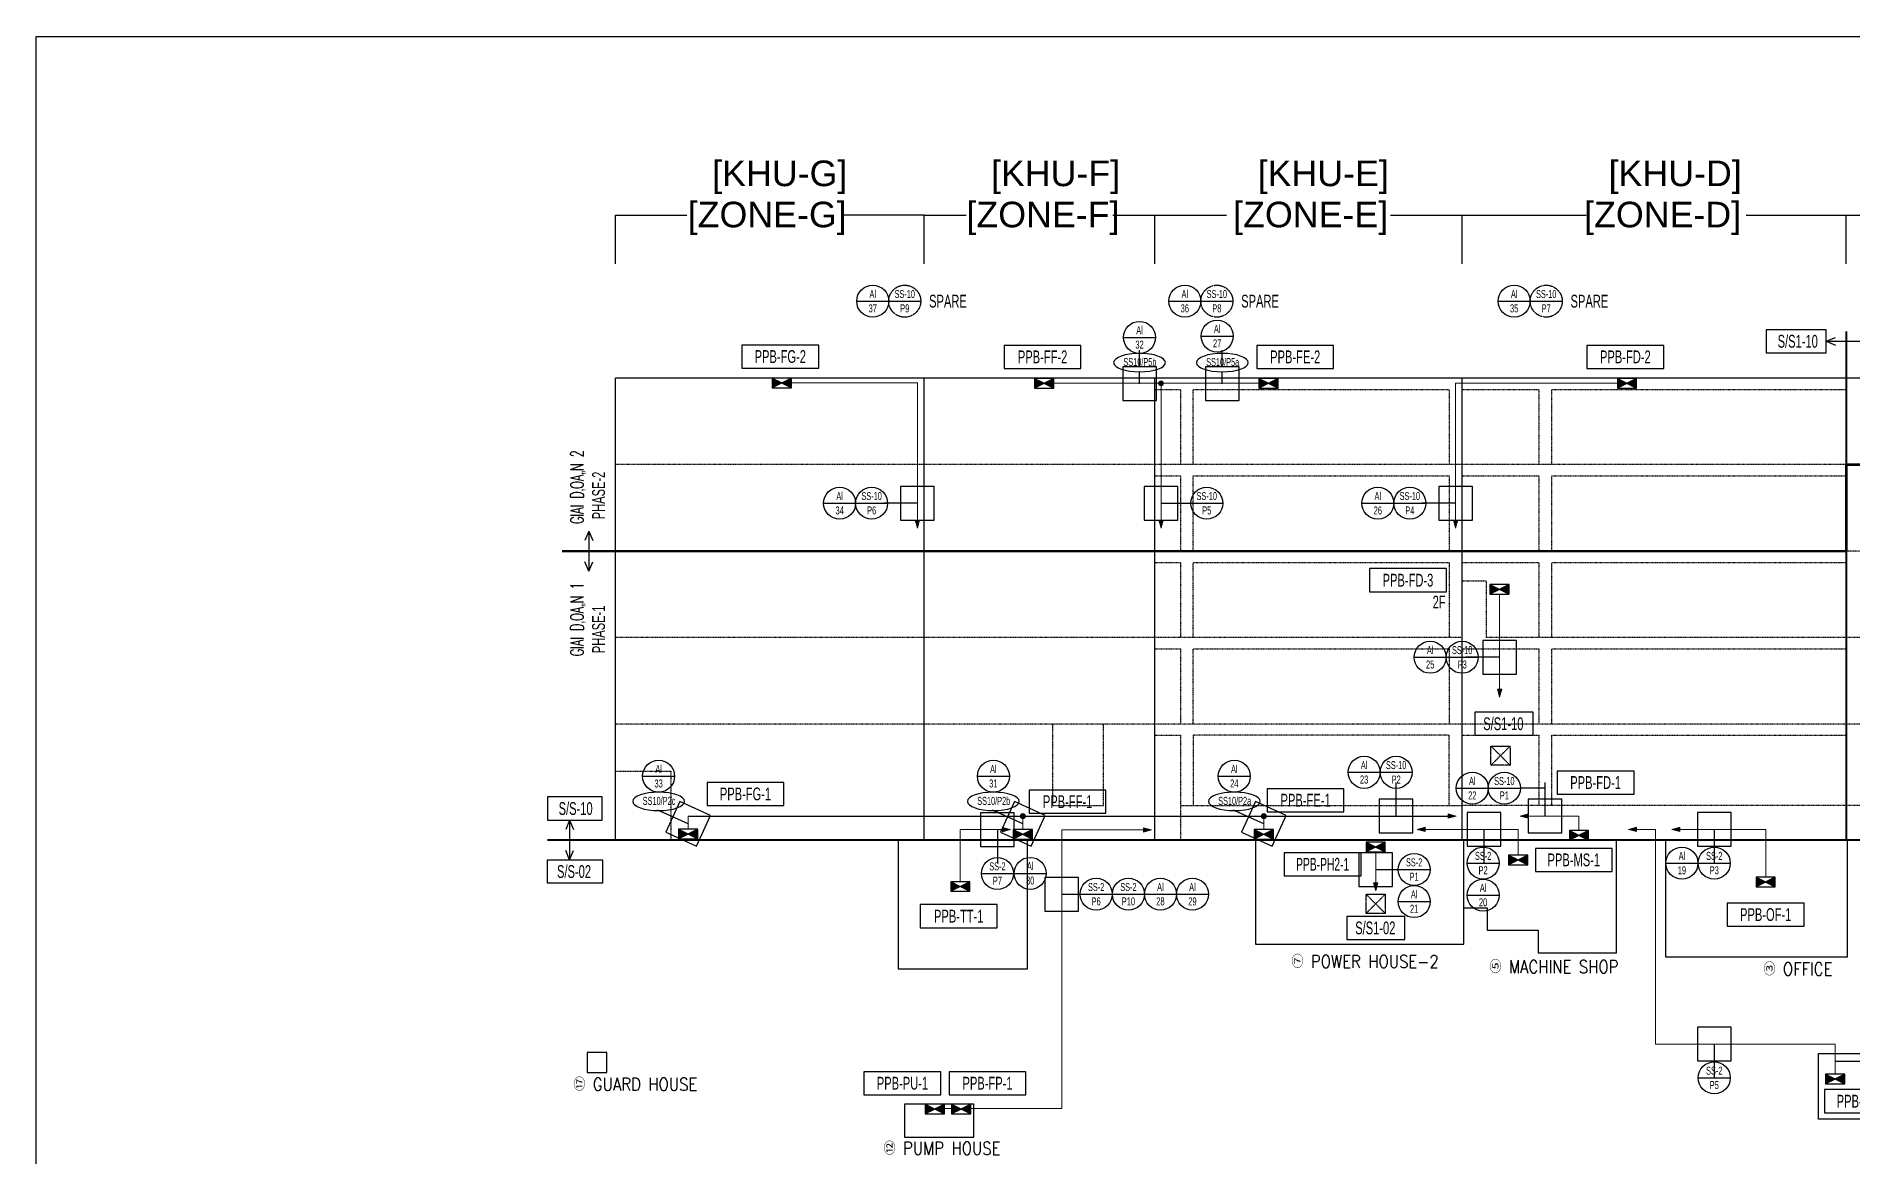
# Model space of a CAD drawing. Extents: x -5343388 to 7033982, y -486386 to 188356.
# Drawn here: x 700554 to 754459, y 13520 to 46752 of the extents above; entities that cross this region are included whole.
import ezdxf
from ezdxf.enums import TextEntityAlignment as Align

# ---------------------------------------------------------------- set-up
doc = ezdxf.new("R2010")
doc.units = 0
doc.header["$MEASUREMENT"] = 0
for name, pattern in [('CENTER', [2, 1.25, -0.25, 0.25, -0.25]), ('DASHED2', [0.375, 0.25, -0.125]), ('HIDDEN3', [0.2, 0.1, -0.1])]:
    doc.linetypes.add(name, pattern=pattern)
for name, color, linetype in [('0_plan', 6, 'Continuous'), ('0_ZONE', 6, 'Continuous'), ('E-ele', 2, 'Continuous'), ('E-other', 5, 'Continuous'), ('E-Text', 3, 'Continuous')]:
    doc.layers.add(name, color=color, linetype=linetype)
doc.layers.add('E-WIRE', color=4, linetype='Continuous', lineweight=20)
doc.styles.add('D_STYLED_2010', font='arial.ttf')
doc.styles.add('ROMANS1', font='ROMANS1.shx')
doc.styles.add('平面200', font='kumesimp.shx', dxfattribs={"height": 500, "bigfont": 'extfont2.shx'})
doc.styles.add('平面図室名_1.600', font='romans1.shx', dxfattribs={"height": 1800, "bigfont": '@extfont2.shx'})
doc.dimstyles.new('EL-LEADER', dxfattribs={"dimscale": 2000, "dimtxt": 500, "dimasz": 0.5, "dimexe": 0, "dimexo": 0, "dimgap": 0.2, "dimtad": 3, "dimdec": 0, "dimdsep": 46, "dimtxsty": '平面200', "dimblk": 'DOT', "dimcen": 1, "dimclrd": 3, "dimclre": 3, "dimclrt": 3, "dimadec": 0, "dimazin": 0, "dimtfac": 1, "dimtdec": 0, "dimtix": 1, "dimtmove": 2, "dimatfit": 3, "dimldrblk": 'BOXBLANK', "dimfxl": 1, "dimtolj": 1, "dimlwe": -1, "dimarcsym": 0})

# ---------------------------------------------------------------- blocks, each defined once
blk = doc.blocks.new('CONYA_A')
at = {"color": 0, "linetype": 'ByBlock'}
for points in [[(1, -0.27), (1, 0.27), (0, 0), (1, -0.27)], [(0.96, -0.22), (0.96, 0.22), (0.15, 0)], [(0.92, -0.16), (0.92, 0.16), (0.31, 0)], [(0.88, -0.11), (0.88, 0.11), (0.46, 0)], [(0.84, -0.06), (0.84, 0.06), (0.62, 0)], [(0.8, -0.01), (0.8, 0.01), (0.77, 0)]]:
    blk.add_lwpolyline(points, close=True, dxfattribs=at)
blk = doc.blocks.new('BANP')
at = {"color": 0, "linetype": 'Continuous'}
for p, q in [((-0.5, 0.5), (0.5, 0)), ((0.5, 0.5), (-0.5, 0))]:
    blk.add_line(p, q, dxfattribs=at)
at = {"color": 0, "linetype": 'ByBlock'}
blk.add_lwpolyline([(-0.5, 0), (0.5, 0), (0.5, 0.5), (-0.5, 0.5)], close=True, dxfattribs=at)
at = {"color": 0, "linetype": 'Continuous'}
for points in [[(-0.022, 0.25), (-0.49, 0.484), (-0.49, 0.016)], [(-0.045, 0.25), (-0.48, 0.468), (-0.48, 0.032)], [(-0.067, 0.25), (-0.47, 0.451), (-0.47, 0.049)], [(-0.089, 0.25), (-0.46, 0.435), (-0.46, 0.065)], [(-0.112, 0.25), (-0.45, 0.419), (-0.45, 0.081)], [(-0.134, 0.25), (-0.44, 0.403), (-0.44, 0.097)], [(-0.157, 0.25), (-0.43, 0.387), (-0.43, 0.113)], [(-0.179, 0.25), (-0.42, 0.371), (-0.42, 0.129)], [(-0.201, 0.25), (-0.41, 0.354), (-0.41, 0.146)], [(-0.224, 0.25), (-0.4, 0.338), (-0.4, 0.162)], [(-0.246, 0.25), (-0.39, 0.322), (-0.39, 0.178)], [(-0.268, 0.25), (-0.38, 0.306), (-0.38, 0.194)], [(-0.291, 0.25), (-0.37, 0.29), (-0.37, 0.21)], [(-0.313, 0.25), (-0.36, 0.273), (-0.36, 0.227)], [(-0.335, 0.25), (-0.35, 0.257), (-0.35, 0.243)], [(0.022, 0.25), (0.49, 0.016), (0.49, 0.484)], [(0.045, 0.25), (0.48, 0.032), (0.48, 0.468)], [(0.067, 0.25), (0.47, 0.049), (0.47, 0.451)], [(0.089, 0.25), (0.46, 0.065), (0.46, 0.435)], [(0.112, 0.25), (0.45, 0.081), (0.45, 0.419)], [(0.134, 0.25), (0.44, 0.097), (0.44, 0.403)], [(0.157, 0.25), (0.43, 0.113), (0.43, 0.387)], [(0.179, 0.25), (0.42, 0.129), (0.42, 0.371)], [(0.201, 0.25), (0.41, 0.146), (0.41, 0.354)], [(0.224, 0.25), (0.4, 0.162), (0.4, 0.338)], [(0.246, 0.25), (0.39, 0.178), (0.39, 0.322)], [(0.268, 0.25), (0.38, 0.194), (0.38, 0.306)], [(0.291, 0.25), (0.37, 0.21), (0.37, 0.29)], [(0.313, 0.25), (0.36, 0.227), (0.36, 0.273)], [(0.335, 0.25), (0.35, 0.243), (0.35, 0.257)]]:
    blk.add_lwpolyline(points, close=True, dxfattribs=at)
blk = doc.blocks.new('_BoxBlank')
at = {"color": 0, "linetype": 'ByBlock', "lineweight": -2}
for p, q in [((-0.5, 0), (-1, 0)), ((0.5, 0.5), (-0.5, 0.5)), ((-0.5, 0.5), (-0.5, -0.5)), ((0.5, -0.5), (0.5, 0.5)), ((-0.5, -0.5), (0.5, -0.5))]:
    blk.add_line(p, q, dxfattribs=at)
blk = doc.blocks.new('_Dot')
at = {"color": 0, "linetype": 'ByBlock', "lineweight": -2}
blk.add_line((-0.5, 0), (-1, 0), dxfattribs=at)
at = {"color": 0, "linetype": 'ByBlock', "const_width": 0.5}
blk.add_lwpolyline([(-0.25, 0, 1), (0.25, 0, 1)], format="xyb", close=True, dxfattribs=at)
blk = doc.blocks.new('cham')
at = {"layer": 'E-WIRE'}
h = blk.add_hatch(color=256, dxfattribs=at)
edge = h.paths.add_edge_path()
edge.add_arc((0, 0), 768, 0, 360)
blk.add_circle((0, 0), 768, dxfattribs=at)
blk = doc.blocks.new('A$C25C70893')
at = {"layer": '0_ZONE', "style": 'D_STYLED_2010'}
for s, p in [('[KHU-G]', (-709662, 13028)), ('[KHU-F]', (-623509, 13028)), ('[KHU-E]', (-539884, 13028)), ('[KHU-D]', (-429933, 13028))]:
    blk.add_text(s, height=8000, dxfattribs=at).set_placement(p, align=Align.MIDDLE_CENTER)

msp = doc.modelspace()

# ---------------------------------------------------------------- linework, layer by layer
msp.add_lwpolyline([(700553.53308, 46752.04937), (805264.96958, 46752.04937), (805264.96958, -86225.0898), (700553.53308, -86225.0898)], close=True)
at = {"layer": '0_plan'}
for p, q in [((717740.41609, 40001.23969), (717740.41609, 41450.45206)), ((717740.41609, 41450.45206), (719863.55962, 41450.45206)), ((726907.91609, 41450.45206), (724513.42228, 41450.45206)), ((726907.91609, 40001.23969), (726907.91609, 41450.45206)), ((726907.91609, 41450.45206), (728152.07426, 41450.45206)), ((732503.75793, 41450.45206), (733747.91609, 41450.45206)), ((733747.91609, 40001.23969), (733747.91609, 41450.45206)), ((733747.91609, 41450.45206), (735871.05962, 41450.45206)), ((740744.77257, 41450.45206), (742867.91609, 41450.45206)), ((742867.91609, 40001.23969), (742867.91609, 41450.45206)), ((742867.91609, 41450.45206), (746545.14013, 41450.45206)), ((751302.15833, 41450.45206), (754267.91609, 41450.45206)), ((754267.91609, 40001.23969), (754267.91609, 41450.45206)), ((754267.91609, 41450.45206), (759031.232, 41450.45206)), ((759587.91609, 36612.17091), (717740.41609, 36612.17091)), ((717740.41609, 22913.17091), (717740.41609, 36612.17091)), ((726907.91609, 22913.17091), (726907.91609, 36612.17091)), ((733747.91609, 22913.17091), (733747.91609, 36612.17091)), ((742867.91609, 22913.17091), (742867.91609, 36612.17091)), ((754267.91609, 22913.17091), (754267.91609, 36612.17091)), ((761839.41609, 22913.17091), (717740.41609, 22913.17091)), ((726128.91608, 22913.17091), (726128.91608, 19094.1709)), ((729966.91608, 19094.1709), (729966.91608, 22913.17091)), ((736740.41609, 22913.17091), (736740.41609, 19825.67091)), ((742915.41609, 19825.67091), (742915.41609, 22913.17091)), ((747446.91609, 19569.17091), (747446.91609, 22913.17091)), ((748900.41609, 22913.17091), (748900.41609, 19450.42091)), ((754310.66609, 19450.42091), (754310.66609, 22913.17091)), ((742915.41609, 20899.17091), (743608.91609, 20899.17091)), ((743608.91609, 20899.17091), (743608.91609, 20234.17091)), ((743608.91609, 20234.17091), (745128.91609, 20234.17091)), ((745128.91609, 20234.17091), (745128.91609, 19569.17091)), ((736740.41609, 19825.67091), (742915.41609, 19825.67091)), ((745128.91609, 19569.17091), (747446.91609, 19569.17091)), ((748900.41609, 19450.42091), (754310.66609, 19450.42091)), ((726128.91608, 19094.1709), (729966.91608, 19094.1709))]:
    msp.add_line(p, q, dxfattribs=at)
at = {"layer": '0_plan', "linetype": 'HIDDEN3', "ltscale": 2}
for p, q in [((733747.91609, 36279.90425), (734507.91609, 36279.89963)), ((734507.91609, 36279.89963), (734507.91609, 34047.17091)), ((734887.91609, 34047.17091), (734887.91609, 36279.89732)), ((734887.91609, 36279.89732), (742486.76256, 36279.89732)), ((742486.76256, 36279.89732), (742487.91609, 34047.17091)), ((742867.91609, 36279.84886), (745147.91609, 36279.83501)), ((745147.91609, 36279.83501), (745147.91609, 34047.17091)), ((745527.91609, 34047.17091), (745527.91609, 36279.8327)), ((745527.91609, 36279.8327), (754267.91607, 36279.77961)), ((769088.02434, 34047.17091), (717740.41609, 34047.17091)), ((733747.91609, 33714.67091), (734507.91609, 33714.67091)), ((734507.91609, 33714.67091), (734507.91609, 31482.17091)), ((734887.91609, 31482.17091), (734887.91609, 33714.67091)), ((734887.91609, 33714.67091), (742487.91609, 33714.67091)), ((742487.91609, 33714.67091), (742487.91609, 31482.17091)), ((742867.91609, 33714.67091), (745147.91609, 33714.67091)), ((745147.91609, 33714.67091), (745147.91609, 31482.17091)), ((745527.91609, 31482.17091), (745527.91609, 33714.67091)), ((745527.91609, 33714.67091), (754267.91609, 33714.67091)), ((769088.00876, 31482.17091), (717740.41609, 31482.17091)), ((733747.91609, 31149.67091), (734507.91609, 31149.67091)), ((734507.91609, 31149.67091), (734507.91609, 28917.17091)), ((734887.91609, 28917.17091), (734887.91609, 31149.67091)), ((734887.91609, 31149.67091), (742487.91609, 31149.67091)), ((742487.91609, 31149.67091), (742487.91609, 28917.17091)), ((742880.95801, 31149.67091), (745147.91609, 31149.67091)), ((745147.91609, 31149.67091), (745147.91609, 28917.17091)), ((745527.91609, 28917.17091), (745527.91609, 31149.67091)), ((745527.91609, 31149.67091), (754276.61606, 31149.67091)), ((742867.91609, 30604.37091), (743580.41609, 30604.37091)), ((743580.41609, 30604.37091), (743580.41609, 28917.17091)), ((742867.91609, 28917.17091), (717740.41609, 28917.17091)), ((733747.91609, 28584.67091), (734507.91609, 28584.67091)), ((734507.91609, 28584.67091), (734507.91609, 26352.17091)), ((734887.91609, 26352.17091), (734887.91609, 28584.67091)), ((734887.91609, 28584.67091), (742487.91609, 28584.67091)), ((742487.91609, 28584.67091), (742487.91609, 26352.17091)), ((742867.91609, 28584.67091), (745147.91609, 28584.67091)), ((767187.91609, 28917.17091), (743580.41609, 28917.17091)), ((745147.91609, 28584.67091), (745147.91609, 26352.17091)), ((745527.91609, 26352.17091), (745527.91609, 28584.67091)), ((745527.91609, 28584.67091), (754267.91609, 28584.67091)), ((767187.91609, 26352.17091), (717740.41609, 26352.17091)), ((730707.91609, 26352.17091), (730707.91609, 23939.17091)), ((732227.91609, 23939.17091), (732227.91609, 26352.17091)), ((733747.91609, 26019.67091), (734507.91609, 26019.67091)), ((734507.91609, 26019.67091), (734507.91609, 22903.67091)), ((742487.91609, 26019.67091), (734887.91609, 26019.67091)), ((734887.91609, 26019.67091), (734887.91609, 23939.17091)), ((742487.91609, 23939.17091), (742487.91609, 26019.67091)), ((742867.91608, 26019.67091), (745147.91609, 26019.67091)), ((745147.91609, 26019.67091), (745147.91609, 23939.17091)), ((745527.91609, 23939.17091), (745527.91609, 26019.67091)), ((745527.91609, 26019.67091), (754267.91609, 26019.67091)), ((717740.41609, 24959.5311), (719380.11609, 24959.5311)), ((719380.11609, 24959.5311), (719380.11609, 22913.17091)), ((730707.91609, 23939.17091), (732227.91609, 23939.17091)), ((734507.91609, 23939.17091), (742867.91609, 23939.17091)), ((754267.91609, 23939.17091), (742867.91609, 23939.17091)), ((767187.91609, 23939.17091), (754267.91609, 23939.17091))]:
    msp.add_line(p, q, dxfattribs=at)
at = {"layer": '0_plan'}
for points in [[(753448.97304, 16576.67091), (758863.97304, 16576.67091), (758863.97304, 14629.17091), (753448.97304, 14629.17091)], [(728374.94653, 15073.41057), (726318.91609, 15073.41057), (726318.91609, 14097.17091), (728374.94653, 14097.17091)]]:
    msp.add_lwpolyline(points, close=True, dxfattribs=at)
at = {"layer": '0_ZONE'}
msp.add_lwpolyline([(716896.95173, 16017.84204), (717485.95173, 16017.84204), (717485.95173, 16606.84204), (716896.95173, 16606.84204)], close=True, dxfattribs=at)
at = {"layer": 'E-ele', "linetype": 'HIDDEN3', "ltscale": 3}
for p, q in [((743722.91608, 25700.51169), (744292.91608, 25130.51169)), ((743722.91608, 25130.51169), (744292.91608, 25700.51169)), ((740017.91609, 21307.92746), (740587.91609, 20737.92746)), ((740017.91609, 20737.92746), (740587.91609, 21307.92746))]:
    msp.add_line(p, q, dxfattribs=at)
for points in [[(743722.91608, 25700.51169), (744292.91608, 25700.51169), (744292.91608, 25130.51169), (743722.91608, 25130.51169)], [(740017.91609, 21307.92746), (740587.91609, 21307.92746), (740587.91609, 20737.92746), (740017.91609, 20737.92746)]]:
    msp.add_lwpolyline(points, close=True, dxfattribs=at)
at = {"layer": 'E-other', "linetype": 'CENTER', "const_width": 76}
for points in [[(754267.91609, 34047.17091), (761697.56467, 34047.17091)], [(754267.91609, 34047.17091), (754267.91609, 31482.17091)], [(716154.9712, 31482.17091), (754267.91609, 31482.17091)]]:
    msp.add_lwpolyline(points, dxfattribs=at)
at = {"layer": 'E-Text', "linetype": 'Continuous'}
for p, q in [((724901.81851, 38896.30287), (725851.81851, 38896.30287)), ((734163.70384, 38896.30287), (735113.70384, 38896.30287)), ((743938.82745, 38896.30287), (744888.82745, 38896.30287)), ((732819.98166, 37821.35698), (733769.98166, 37821.35698)), ((735123.56408, 37860.49214), (736073.56408, 37860.49214)), ((723919.44407, 32902.53364), (724869.44407, 32902.53364)), ((724869.44407, 32902.53364), (725819.44407, 32902.53364)), ((734814.93687, 32902.53364), (735764.93687, 32902.53364)), ((739891.16396, 32902.53364), (740841.16396, 32902.53364)), ((740841.16396, 32902.53364), (741791.16396, 32902.53364)), ((741445.58667, 28332.40745), (742395.58667, 28332.40745)), ((742395.58667, 28332.40745), (743345.58667, 28332.40745)), ((718547.90384, 24803.93067), (719497.90384, 24803.93067)), ((728481.24807, 24803.93067), (729431.24807, 24803.93067)), ((735632.38694, 24803.93067), (736582.38694, 24803.93067)), ((739485.37049, 24920.87885), (740435.37049, 24920.87885)), ((740435.37049, 24920.87885), (741385.37049, 24920.87885)), ((742696.18049, 24449.33598), (743646.18049, 24449.33598)), ((743646.18049, 24449.33598), (744596.18049, 24449.33598)), ((743016.27846, 22228.5622), (743966.27846, 22228.5622)), ((748916.92422, 22227.94012), (749866.92422, 22227.94012)), ((749876.49161, 22227.94012), (750826.49161, 22227.94012)), ((728602.38601, 21918.04085), (729552.38601, 21918.04085)), ((729574.24439, 21923.60682), (730524.24439, 21923.60682)), ((740969.53685, 22036.0646), (741919.53685, 22036.0646)), ((731532.04013, 21305.85628), (732482.04013, 21305.85628)), ((732489.45705, 21305.85628), (733439.45705, 21305.85628)), ((733439.45705, 21305.85628), (734389.45705, 21305.85628)), ((734389.45705, 21305.85628), (735339.45705, 21305.85628)), ((740969.53685, 21086.0646), (741919.53685, 21086.0646)), ((743016.27846, 21278.5622), (743966.27846, 21278.5622)), ((749876.49161, 15857.84721), (750826.49161, 15857.84721))]:
    msp.add_line(p, q, dxfattribs=at)
at = {"layer": 'E-Text', "linetype": 'DASHED2'}
for p, q in [((725851.81851, 38896.30287), (726801.81851, 38896.30287)), ((735113.70384, 38896.30287), (736063.70384, 38896.30287)), ((744888.82745, 38896.30287), (745838.82745, 38896.30287))]:
    msp.add_line(p, q, dxfattribs=at)
at = {"layer": 'E-Text'}
for p, q in [((753675.97343, 37706.56093), (753953.4715, 37821.39704)), ((753675.97343, 37706.56093), (754859.85876, 37706.56093)), ((753675.97343, 37706.56093), (753953.4715, 37591.72483)), ((716951.61785, 32074.11357), (716836.78174, 31796.6155)), ((716951.61785, 32074.11357), (716951.61785, 30890.22824)), ((716951.61785, 32074.11357), (717066.45396, 31796.6155)), ((716951.61785, 30890.22824), (716836.78174, 31167.72631)), ((716951.61785, 30890.22824), (717066.45396, 31167.72631)), ((716379.90369, 23505.11357), (716265.06758, 23227.6155)), ((716379.90369, 23505.11357), (716379.90369, 22321.22824)), ((716379.90369, 23505.11357), (716494.7398, 23227.6155)), ((719896.8114, 23621.56245), (742451.78758, 23621.56245)), ((716379.90369, 22321.22824), (716265.06758, 22598.72631)), ((716379.90369, 22321.22824), (716494.7398, 22598.72631)), ((757654.82163, 16344.07841), (753939.23091, 16344.07841))]:
    msp.add_line(p, q, dxfattribs=at)
at = {"layer": 'E-Text', "linetype": 'Continuous'}
for points in [[(751890.47467, 37364.56093), (753675.97343, 37364.56093), (753675.97343, 38048.56093), (751890.47467, 38048.56093)], [(721492.91609, 36912.03509), (723772.91609, 36912.03509), (723772.91609, 37596.03509), (721492.91609, 37596.03509)], [(729277.22973, 36902.53509), (731557.22973, 36902.53509), (731557.22973, 37586.53509), (729277.22973, 37586.53509)], [(736774.60264, 36902.53509), (739054.60264, 36902.53509), (739054.60264, 37586.53509), (736774.60264, 37586.53509)], [(746572.91609, 36902.53509), (748852.91609, 36902.53509), (748852.91609, 37586.53509), (746572.91609, 37586.53509)], [(740121.457, 30278.24159), (742401.457, 30278.24159), (742401.457, 30962.24159), (740121.457, 30962.24159)], [(743246.37742, 26019.67091), (744972.77975, 26019.67091), (744972.77975, 26703.67091), (743246.37742, 26703.67091)], [(745690.04788, 24275.60112), (747970.04788, 24275.60112), (747970.04788, 24959.60112), (745690.04788, 24959.60112)], [(720460.25888, 23938.19346), (722740.25888, 23938.19346), (722740.25888, 24622.19346), (720460.25888, 24622.19346)], [(730019.02816, 23707.62164), (732299.02816, 23707.62164), (732299.02816, 24391.62164), (730019.02816, 24391.62164)], [(737082.68377, 23751.82793), (739362.68377, 23751.82793), (739362.68377, 24435.82793), (737082.68377, 24435.82793)], [(715721.44209, 23505.11357), (717347.77617, 23505.11357), (717347.77617, 24189.11357), (715721.44209, 24189.11357)], [(745043.30374, 21981.73513), (747323.30374, 21981.73513), (747323.30374, 22665.73513), (745043.30374, 22665.73513)], [(717356.38372, 21637.22824), (715721.44209, 21637.22824), (715721.44209, 22321.22824), (717356.38372, 22321.22824)], [(737589.54453, 21851.50782), (739869.54453, 21851.50782), (739869.54453, 22535.50782), (737589.54453, 22535.50782)], [(750738.54018, 20359.07043), (753018.54018, 20359.07043), (753018.54018, 21043.07043), (750738.54018, 21043.07043)], [(726788.67216, 20312.08323), (729068.67216, 20312.08323), (729068.67216, 20996.08323), (726788.67216, 20996.08323)], [(739443.42461, 19963.39123), (741166.88615, 19963.39123), (741166.88615, 20647.39123), (739443.42461, 20647.39123)], [(725116.8137, 15357.16966), (727396.8137, 15357.16966), (727396.8137, 16041.16966), (725116.8137, 16041.16966)], [(727640.72702, 15357.16966), (729920.72702, 15357.16966), (729920.72702, 16041.16966), (727640.72702, 16041.16966)], [(753625.79452, 14823.82407), (755905.79452, 14823.82407), (755905.79452, 15507.82407), (753625.79452, 15507.82407)]]:
    msp.add_lwpolyline(points, close=True, dxfattribs=at)
for centre in [(725376.81851, 38896.30287), (734638.70384, 38896.30287), (744413.82745, 38896.30287), (733294.98166, 37821.35698), (735598.56408, 37860.49214), (724394.44407, 32902.53364), (725344.44407, 32902.53364), (735289.93687, 32902.53364), (740366.16396, 32902.53364), (741316.16396, 32902.53364), (741920.58667, 28332.40745), (742870.58667, 28332.40745), (739960.37049, 24920.87885), (740910.37049, 24920.87885), (719022.90384, 24803.93067), (728956.24807, 24803.93067), (736107.38694, 24803.93067), (743171.18049, 24449.33598), (744121.18049, 24449.33598), (743491.27846, 22228.5622), (749391.92422, 22227.94012), (750351.49161, 22227.94012), (729077.38601, 21918.04085), (730049.24439, 21923.60682), (741444.53685, 22036.0646), (732007.04013, 21305.85628), (732964.45705, 21305.85628), (733914.45705, 21305.85628), (734864.45705, 21305.85628), (743491.27846, 21278.5622), (741444.53685, 21086.0646), (750351.49161, 15857.84721)]:
    msp.add_circle(centre, 475, dxfattribs=at)
at = {"layer": 'E-Text', "linetype": 'DASHED2'}
for centre in [(726326.81851, 38896.30287), (735588.70384, 38896.30287), (745363.82745, 38896.30287)]:
    msp.add_circle(centre, 475, dxfattribs=at)
at = {"layer": 'E-Text', "extrusion": (0, 0, -1)}
for centre in [(733294.98166, 37074.9424), (735751.7963, 37074.9424), (719022.90384, 24057.51609), (728956.24807, 24057.51609), (736107.38694, 24057.51609)]:
    msp.add_ellipse(centre, major_axis=(-768.39338, 0), ratio=0.3532234756, dxfattribs=at)
at = {"layer": 'E-WIRE'}
for p, q in [((722965.41609, 36469.67091), (726701.10646, 36469.67091)), ((726701.10646, 36469.67091), (726701.10646, 32165.1293)), ((730749.72973, 36460.17091), (734693.27449, 36460.17091)), ((733933.27449, 32165.1293), (733933.27449, 36460.17091)), ((736835.41609, 36460.17091), (734693.27449, 36460.17091)), ((742672.82634, 32165.1293), (742672.82634, 36460.17091)), ((747475.41609, 36460.17091), (742672.82634, 36460.17091)), ((743979.09153, 30206.10849), (743979.09153, 27156.98728)), ((719896.8114, 23621.56245), (719896.8114, 23230.73497)), ((727976.17216, 23221.737), (729228.62084, 23221.737)), ((727976.17216, 21677.06009), (727976.17216, 23221.737)), ((729830.15563, 23226.76701), (729830.15563, 23621.56245)), ((730983.89638, 23209.96114), (733407.61225, 23209.96114)), ((730983.89638, 14948.72307), (730983.89638, 23209.96114)), ((736981.29451, 23226.76701), (736981.29451, 23621.56245)), ((744533.6047, 23229.71989), (741768.68432, 23229.71989)), ((744533.6047, 22466.23513), (744533.6047, 23229.71989)), ((744829.61534, 23621.56245), (746335.41609, 23621.56245)), ((746335.41609, 23621.56245), (746335.41609, 23198.17091)), ((748609.02113, 23229.71989), (748048.34817, 23229.71989)), ((748609.02113, 23229.71989), (748609.02113, 16859.62698)), ((751878.54018, 23229.71989), (749326.92241, 23229.71989)), ((751878.54018, 21807.86197), (751878.54018, 23229.71989)), ((740302.91609, 22561.67091), (740302.91609, 21647.3626)), ((748609.02113, 16859.62698), (753939.23091, 16859.62698)), ((753939.23091, 16859.62698), (753939.23091, 15964.11511)), ((727503.69163, 14948.72307), (727715.03758, 14948.72307)), ((728285.03758, 14948.72307), (730983.89638, 14948.72307))]:
    msp.add_line(p, q, dxfattribs=at)
at = {"layer": 'E-WIRE', "linetype": 'CENTER', "ltscale": 2, "const_width": 57}
for points in [[(754267.91609, 37997.8003), (754267.91609, 22913.17091), (761839.41609, 22913.17091), (761839.41609, 21060.67091), (764176.41609, 21060.67091), (764176.41609, 22913.17091), (792295.5986, 22913.17091)], [(754310.66609, 22913.17091), (715721.44209, 22913.17091)]]:
    msp.add_lwpolyline(points, dxfattribs=at)
at = {"layer": 'E-WIRE'}
for centre in [(733933.27449, 36460.17091), (729830.15563, 23621.56245), (736981.29451, 23621.56245)]:
    msp.add_circle(centre, 19.20456, dxfattribs=at)

# ---------------------------------------------------------------- block references
at = {"layer": 'E-ele', "linetype": 'Continuous', "xscale": 570, "yscale": 570, "zscale": 570}
for p in [(722680.41609, 36327.17091), (730464.72973, 36317.67091), (737120.41609, 36317.67091), (747760.41609, 36317.67091), (743979.09153, 30206.10849), (719896.8114, 22945.73497), (729830.15563, 22941.76701), (736981.29451, 22941.76701), (746335.41609, 22913.17091), (740302.91609, 22561.67091), (744533.6047, 22181.23513), (727976.17216, 21392.06009), (751878.54018, 21522.86197), (753939.23091, 15679.11511), (727218.69163, 14788.41057), (728000.03758, 14788.41057)]:
    msp.add_blockref('BANP', p, dxfattribs=at)
at = {"layer": 'E-Text', "xscale": 0.09499999997206032, "yscale": 0.09499999997206032, "zscale": 0.09499999997206032}
msp.add_blockref('A$C25C70893', (790035.41609, 41450.45206), dxfattribs=at)
at = {"layer": 'E-WIRE', "xscale": 0.09499999997206032, "yscale": 0.09499999997206032, "zscale": 0.09499999997206032}
for p in [(733933.27449, 36460.17091), (729830.15563, 23621.56245), (736981.29451, 23621.56245)]:
    msp.add_blockref('cham', p, dxfattribs=at)
at = {"layer": 'E-WIRE', "linetype": 'Continuous', "xscale": 237.5, "yscale": 237.5, "zscale": 237.5}
for p, rotation in [((726701.10646, 32165.1293), 90), ((733933.27449, 32165.1293), 90), ((742672.82634, 32165.1293), 90), ((743980.04269, 27153.4375), 90), ((729466.12084, 23221.737), 180), ((733645.11225, 23209.96114), 180), ((742689.28758, 23621.56245), 180), ((740302.91609, 21409.8626), 90)]:
    msp.add_blockref('CONYA_A', p, dxfattribs=dict(at, rotation=rotation))
for p in [(741531.18432, 23229.71989), (744592.11534, 23621.56245), (747810.84817, 23229.71989), (749089.42241, 23229.71989)]:
    msp.add_blockref('CONYA_A', p, dxfattribs=at)

# ---------------------------------------------------------------- texts
at = {"layer": '0_ZONE', "style": 'D_STYLED_2010'}
for s, p in [('[ZONE-G]', (722244.73616, 41466.91133)), ('[ZONE-F]', (730429.27045, 41466.91133)), ('[ZONE-E]', (738373.60353, 41466.91133)), ('[ZONE-D]', (748818.9566, 41466.91133))]:
    msp.add_text(s, height=760, dxfattribs=at).set_placement(p, align=Align.MIDDLE_CENTER)
at = {"layer": '0_ZONE', "style": '平面図室名_1.600', "width": 0.85}
for s, p in [('⑦ POWER HOUSE-2', (737804.36335, 19119.96757)), ('⑤ MACHINE SHOP', (743678.88538, 18964.26596)), ('③ OFFICE ', (751811.95676, 18896.61617)), ('⑰ GUARD HOUSE', (716492.7061, 15478.394)), ('⑫ PUMP HOUSE ', (725698.36367, 13578.68971))]:
    msp.add_text(s, height=380, dxfattribs=at).set_placement(p)
at = {"layer": 'E-Text', "linetype": 'Continuous'}
for s, height, width, p in [('Al', 237.5, 0.6, (725376.81851, 39110.05287)), ('SPARE', 380, 0.65, (727609.89027, 38896.30287)), ('Al', 237.5, 0.6, (734638.70384, 39110.05287)), ('SPARE', 380, 0.65, (736871.7756, 38896.30287)), ('Al', 237.5, 0.6, (744413.82745, 39110.05287)), ('SPARE', 380, 0.65, (746646.89922, 38896.30287)), ('37', 237.5, 0.7, (725376.81851, 38682.55287)), ('36', 237.5, 0.7, (734638.70384, 38682.55287)), ('35', 237.5, 0.7, (744413.82745, 38682.55287)), ('Al', 237.5, 0.6, (733294.98166, 38035.10698)), ('27', 237.5, 0.7, (735598.56408, 37646.74214)), ('Al', 237.5, 0.6, (735598.56408, 38074.24214)), ('S/S1-10', 380, 0.65, (752829.3941, 37706.56093)), ('PPB-FG-2', 380, 0.65, (722632.91609, 37254.03509)), ('PPB-FF-2', 380, 0.65, (730417.22973, 37244.53509)), ('32', 237.5, 0.7, (733294.98166, 37607.60698)), ('PPB-FE-2', 380, 0.65, (737914.60264, 37244.53509)), ('PPB-FD-2', 380, 0.65, (747712.91609, 37244.53509)), ('Al', 237.5, 0.6, (724394.44407, 33116.28364)), ('SS-10', 237.5, 0.6, (725344.44407, 33116.28364)), ('SS-10', 237.5, 0.6, (735289.93687, 33116.28364)), ('Al', 237.5, 0.6, (740366.16396, 33116.28364)), ('SS-10', 237.5, 0.6, (741316.16396, 33116.28364)), ('34', 237.5, 0.7, (724394.44407, 32688.78364)), ('P6', 237.5, 0.7, (725344.44407, 32688.78364)), ('P5', 237.5, 0.7, (735289.93687, 32688.78364)), ('26', 237.5, 0.7, (740366.16396, 32688.78364)), ('P4', 237.5, 0.7, (741316.16396, 32688.78364)), ('PPB-FD-3', 380, 0.65, (741261.457, 30620.24159)), ('2F', 380, 0.65, (742185.7487, 29970.85818)), ('Al', 237.5, 0.6, (741920.58667, 28546.15745)), ('SS-10', 237.5, 0.6, (742870.58667, 28546.15745)), ('25', 237.5, 0.7, (741920.58667, 28118.65745)), ('P3', 237.5, 0.7, (742870.58667, 28118.65745)), ('S/S1-10', 380, 0.65, (744092.05558, 26361.67091)), ('Al', 237.5, 0.6, (719022.90384, 25017.68067)), ('Al', 237.5, 0.6, (728956.24807, 25017.68067)), ('Al', 237.5, 0.6, (736107.38694, 25017.68067)), ('23', 237.5, 0.7, (739960.37049, 24707.12885)), ('Al', 237.5, 0.6, (739960.37049, 25134.62885)), ('SS-10', 237.5, 0.6, (740910.37049, 25134.62885)), ('P2', 237.5, 0.7, (740910.37049, 24707.12885)), ('PPB-FD-1', 380, 0.65, (746830.04788, 24617.60112)), ('33', 237.5, 0.7, (719022.90384, 24590.18067)), ('PPB-FG-1', 380, 0.65, (721600.25888, 24280.19346)), ('31', 237.5, 0.7, (728956.24807, 24590.18067)), ('24', 237.5, 0.7, (736107.38694, 24590.18067)), ('PPB-FE-1', 380, 0.65, (738222.68377, 24093.82793)), ('22', 237.5, 0.7, (743171.18049, 24235.58598)), ('Al', 237.5, 0.6, (743171.18049, 24663.08598)), ('SS-10', 237.5, 0.6, (744121.18049, 24663.08598)), ('P1', 237.5, 0.7, (744121.18049, 24235.58598)), ('S/S-10', 380, 0.65, (716559.036, 23847.11357)), ('PPB-FF-1', 380, 0.65, (731159.02816, 24049.62164)), ('S/S-02', 380, 0.65, (716511.80892, 21979.22824)), ('SS-2', 237.5, 0.6, (729077.38601, 22131.79085)), ('Al', 237.5, 0.6, (730049.24439, 22137.35682)), ('PPB-PH2-1', 380, 0.6, (738729.54453, 22193.50782)), ('SS-2', 237.5, 0.6, (741444.53685, 22249.8146)), ('SS-2', 237.5, 0.6, (743491.27846, 22442.3122)), ('P2', 237.5, 0.7, (743491.27846, 22014.8122)), ('PPB-MS-1', 380, 0.65, (746183.30374, 22323.73513)), ('19', 237.5, 0.7, (749391.92422, 22014.19012)), ('Al', 237.5, 0.6, (749391.92422, 22441.69012)), ('SS-2', 237.5, 0.6, (750351.49161, 22441.69012)), ('P3', 237.5, 0.7, (750351.49161, 22014.19012)), ('P7', 237.5, 0.7, (729077.38601, 21704.29085)), ('30', 237.5, 0.7, (730049.24439, 21709.85682)), ('SS-2', 237.5, 0.6, (732007.04013, 21519.60628)), ('SS-2', 237.5, 0.6, (732964.45705, 21519.60628)), ('Al', 237.5, 0.6, (733914.45705, 21519.60628)), ('Al', 237.5, 0.6, (734864.45705, 21519.60628)), ('P1', 237.5, 0.7, (741444.53685, 21822.3146)), ('Al', 237.5, 0.6, (743491.27846, 21492.3122)), ('P6', 237.5, 0.7, (732007.04013, 21092.10628)), ('P10', 237.5, 0.7, (732964.45705, 21092.10628)), ('28', 237.5, 0.7, (733914.45705, 21092.10628)), ('29', 237.5, 0.7, (734864.45705, 21092.10628)), ('Al', 237.5, 0.6, (741444.53685, 21299.8146)), ('20', 237.5, 0.7, (743491.27846, 21064.8122)), ('PPB-TT-1', 380, 0.65, (727928.67216, 20654.08323)), ('S/S1-02', 380, 0.65, (740291.7062, 20305.39123)), ('21', 237.5, 0.7, (741444.53685, 20872.3146)), ('PPB-OF-1', 380, 0.65, (751878.54018, 20701.07043)), ('SS-2', 237.5, 0.6, (750351.49161, 16071.59721)), ('PPB-PU-1', 380, 0.65, (726259.18669, 15699.16966)), ('PPB-FP-1', 380, 0.65, (728783.10001, 15699.16966)), ('P5', 237.5, 0.7, (750351.49161, 15644.09721)), ('PPB-GH-1', 380, 0.65, (754765.79452, 15165.82407))]:
    msp.add_text(s, height=height, dxfattribs=dict(at, width=width)).set_placement(p, align=Align.MIDDLE_CENTER)
at = {"layer": 'E-Text', "linetype": 'DASHED2'}
for s, width, p in [('SS-10', 0.6, (726326.81851, 39110.05287)), ('SS-10', 0.6, (735588.70384, 39110.05287)), ('SS-10', 0.6, (745363.82745, 39110.05287)), ('P9', 0.7, (726326.81851, 38682.55287)), ('P8', 0.7, (735588.70384, 38682.55287)), ('P7', 0.7, (745363.82745, 38682.55287))]:
    msp.add_text(s, height=237.5, dxfattribs=dict(at, width=width)).set_placement(p, align=Align.MIDDLE_CENTER)
at = {"layer": 'E-Text', "width": 0.6}
for s, p in [('SS10/P5b', (733306.08305, 37091.87494)), ('SS10/P5a', (735762.89769, 37091.87494)), ('SS10/P2c', (719034.00523, 24074.44863)), ('SS10/P2b', (728967.34945, 24074.44863)), ('SS10/P2a', (736118.48833, 24074.44863))]:
    msp.add_text(s, height=237.5, dxfattribs=at).set_placement(p, align=Align.MIDDLE_CENTER)
at = {"layer": 'E-Text', "linetype": 'Continuous', "style": 'ROMANS1', "width": 0.65}
for s, p in [('GIAI D‚OA„N 2', (716599.05299, 33380.72173)), ('GIAI D‚OA„N 1', (716599.05299, 29458.77234))]:
    msp.add_text(s, height=380, rotation=90, dxfattribs=at).set_placement(p, align=Align.MIDDLE_CENTER)
at = {"layer": 'E-Text', "linetype": 'Continuous', "width": 0.65}
for s, p in [('PHASE-2', (717239.82359, 33132.80853)), ('PHASE-1', (717239.82359, 29160.81975))]:
    msp.add_text(s, height=380, rotation=90, dxfattribs=at).set_placement(p, align=Align.MIDDLE_CENTER)

# ---------------------------------------------------------------- leaders
at = {"layer": 'E-Text'}
for points in [[(733294.98166, 36446.89645), (733294.98166, 36803.52782)], [(735751.7963, 36446.89645), (735751.7963, 36803.52782)], [(719896.8114, 23390.5344), (719022.90384, 23786.10151)], [(729830.15563, 23390.5344), (728956.24807, 23786.10151)], [(736981.29451, 23390.5344), (736107.38694, 23786.10151)]]:
    msp.add_leader(points, dimstyle='EL-LEADER', override={"dimtad": 0, "dimclrd": 256}, dxfattribs=at)
at = {"layer": 'E-Text', "linetype": 'Continuous'}
for points in [[(726701.10646, 32902.53364), (725819.44407, 32902.53364)], [(733933.27449, 32902.53364), (734814.93687, 32902.53364)], [(742672.82634, 32902.53364), (741791.16396, 32902.53364)], [(743979.09153, 28332.40745), (743345.58667, 28332.40745)], [(740910.37049, 23621.56245), (740910.37049, 24445.87885)], [(745328.88606, 23621.56245), (745328.88606, 24449.33598), (744596.18049, 24449.33598)], [(729077.38601, 23221.737), (729077.38601, 22393.04085)], [(743515.58049, 23229.71989), (743515.58049, 22702.94012)], [(750351.49161, 23229.71989), (750351.49161, 22702.94012)], [(740302.91609, 22036.0646), (740969.53685, 22036.0646)], [(730983.97137, 21305.85628), (731532.04013, 21305.85628)], [(750351.49161, 16859.62698), (750351.49161, 16332.84721)]]:
    msp.add_leader(points, dimstyle='EL-LEADER', override={"dimtad": 0, "dimclrd": 256}, dxfattribs=at)

doc.saveas('drawing.dxf')
